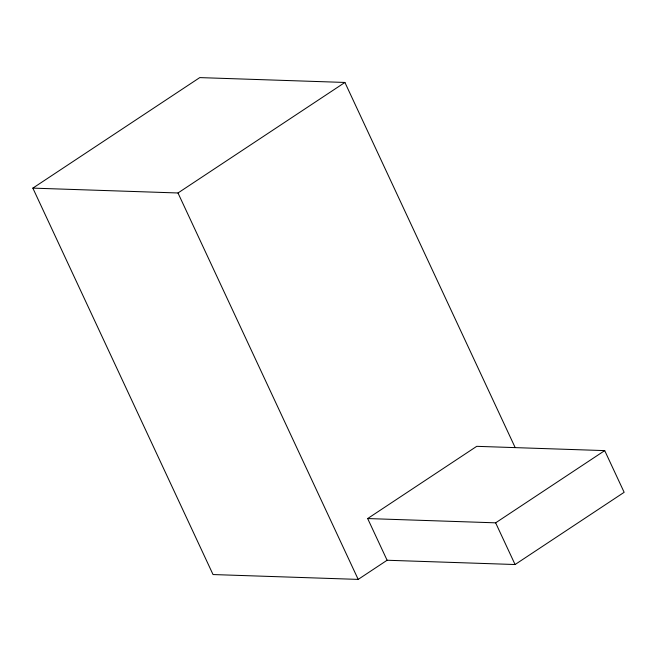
<?xml version="1.0" encoding="UTF-8"?>
<svg xmlns="http://www.w3.org/2000/svg" width="657" height="657" viewBox="0 0 657 657"><rect width="100%" height="100%" fill="white"/><g stroke="black" fill="none" stroke-linecap="round" stroke-linejoin="round"><path stroke-width="0.99" d="M387.104 560.249L367.665 518.554L476.736 446.333L604.711 450.612L624.15 492.307L515.08 564.527L387.104 560.249L358.188 579.4L213.04 574.547L32.85 188.124L199.769 77.6L344.909 82.454L515.137 447.507M32.85 188.124L177.99 192.977L344.909 82.454M367.665 518.554L495.641 522.832L604.711 450.612M495.641 522.832L515.08 564.527M177.99 192.977L358.188 579.4"/></g></svg>
